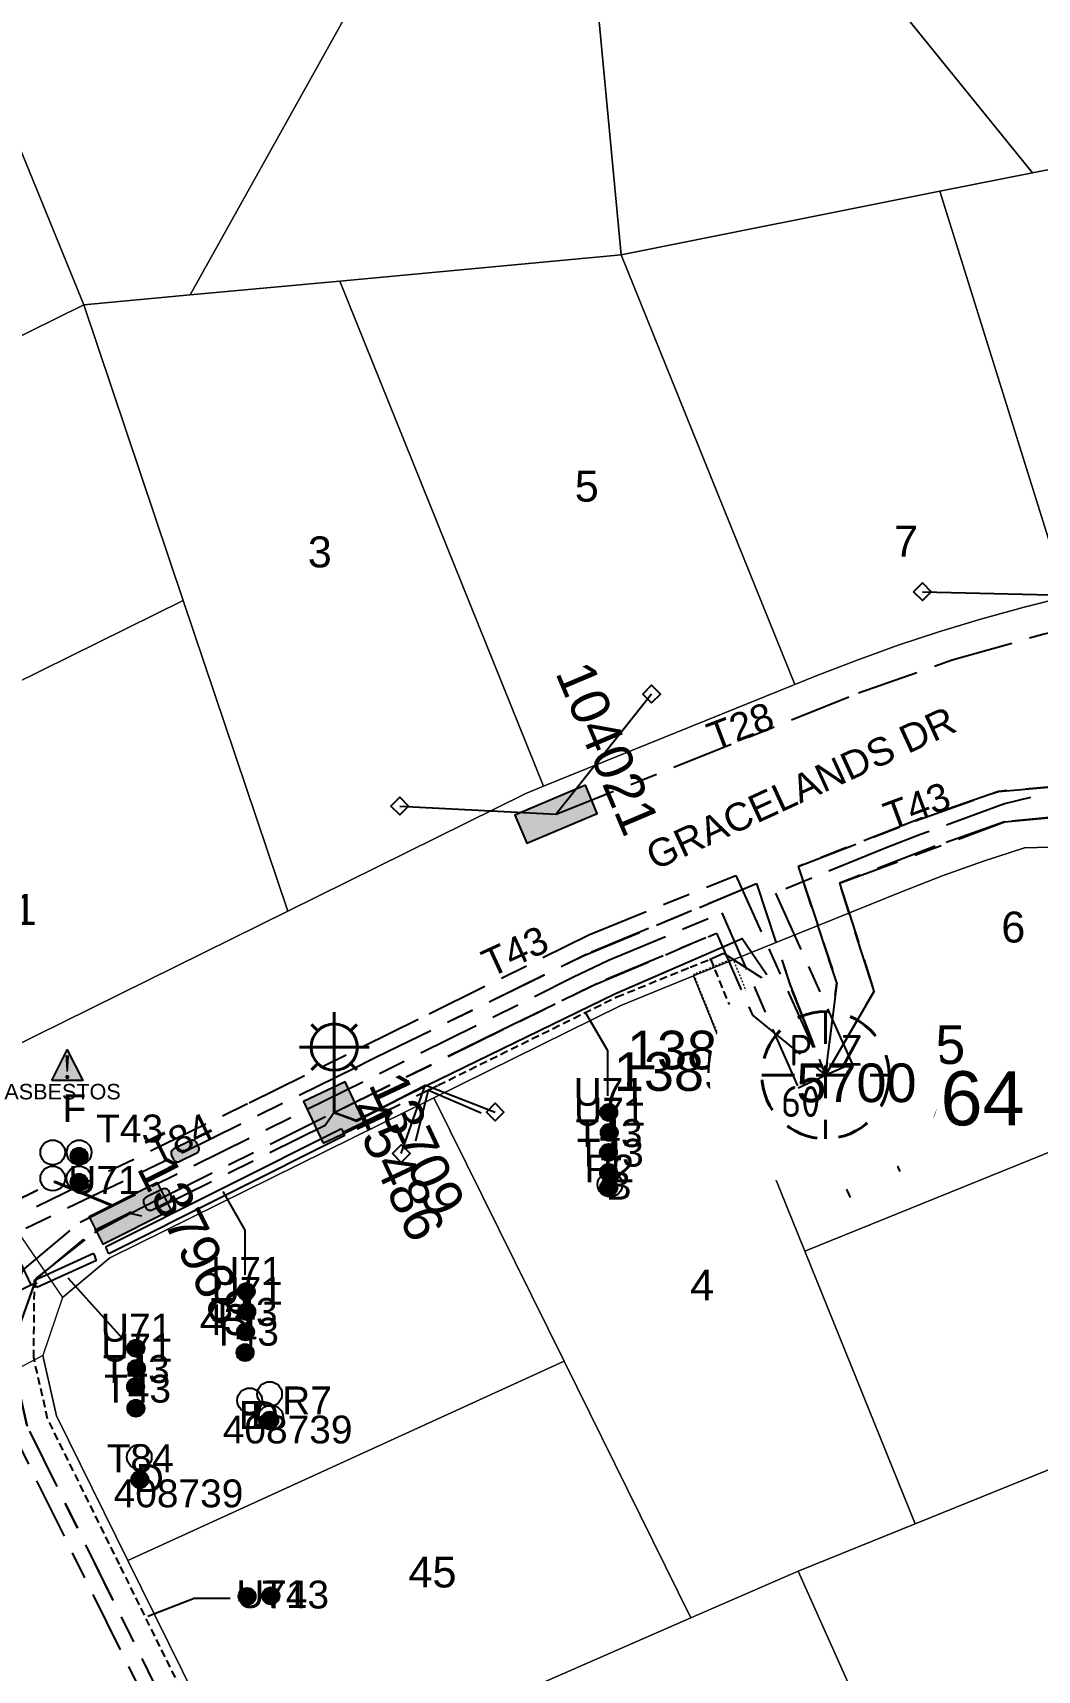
# Model space of a CAD drawing. Header units: metres. Extents: x 302094 to 304730, y 6265242 to 6268907.
# Drawn here: x 303740.2 to 303805.2, y 6267374.8 to 6267480.7 of the extents above; entities that cross this region are included whole.
import ezdxf
from ezdxf.enums import TextEntityAlignment as Align

# ---------------------------------------------------------------- set-up
doc = ezdxf.new("R2010")
doc.units = ezdxf.units.M
for name, pattern in [('Cable Exist UG', [8.2, 4, -1.2, 1.8, -1.2]), ('Dash', [5, 3, -2]), ('DASHED', [0.75, 0.5, -0.25]), ('HIDDEN', [0.375, 0.25, -0.125]), ('HIDDEN2', [0.1875, 0.125, -0.0625])]:
    doc.linetypes.add(name, pattern=pattern)
doc.layers.get('0').update_dxf_attribs({"color": 6})
for name, color, linetype in [('_User Miscellaneous12', 7, 'Continuous'), ('Duct_SP_EXT', 7, 'Continuous'), ('Equip_HV_EXT', 7, 'Continuous'), ('Equip_LV_EXT', 7, 'Continuous'), ('Equip_SL_EXT', 7, 'Continuous'), ('Equip_SP_SL_EXT', 7, 'Continuous'), ('Mains_HV_EXT', 1, 'Continuous'), ('Mains_LV_EXT', 5, 'Continuous'), ('Mains_SL_EXT', 3, 'Continuous'), ('Services_SP_EXT', 7, 'Continuous'), ('Sub_SP_EXT', 7, 'Continuous'), ('SupportsUG_SP_LV_EXT', 7, 'Continuous'), ('SupportsUG_SP_LV_SL_EXT', 7, 'Continuous'), ('Trench_SP_EXT', 7, 'Continuous')]:
    doc.layers.add(name, color=color, linetype=linetype)
for name, color, linetype, lineweight in [('Cadastre Land Parcels_SP_EXT', 7, 'Continuous', 5), ('Cadastre Other Property_SP_EXT', 9, 'HIDDEN', 5), ('Cadastre Roads_SP_EXT', 9, 'Continuous', 5)]:
    doc.layers.add(name, color=color, linetype=linetype, lineweight=lineweight)
doc.layers.add('UNKNOWN_FEATURES', color=1, linetype='DASHED', plot=False)
doc.styles.add('COLUMN_LABEL', font='arial.ttf')
doc.styles.add('iecARIAL', font='arial.ttf', dxfattribs={"height": 2})
doc.styles.add('iecNAME', font='times.ttf')
doc.styles.add('IESYMBOL1', font='isocp.shx')
doc.styles.add('POLE_LABEL', font='arial.ttf')
doc.styles.add('SLCP_LABEL', font='arial.ttf', dxfattribs={"height": 3.5})
doc.styles.get("Standard").update_dxf_attribs({"font": 'arial.ttf'})
doc.styles.add('SWITCH_LABEL', font='arial.ttf', dxfattribs={"height": 2.5})

# ---------------------------------------------------------------- blocks, each defined once
blk = doc.blocks.new('SUB_PADMOUNT_EXT')
for points in [[(0, 0), (-3.84, 1.92), (-3.84, -1.92)], [(0, 0), (3.84, 1.92), (3.84, -1.92)]]:
    blk.add_hatch(color=256).paths.add_polyline_path(points)
for p, q in [((3.84, 1.92), (-3.84, -1.92)), ((-3.84, 1.92), (3.84, -1.92))]:
    blk.add_line(p, q)
blk.add_lwpolyline([(-3.84, -1.92), (3.84, -1.92), (3.84, 1.92), (-3.84, 1.92)], close=True)
for tag, height, flags, p in [('ASSET_NUM', 3.5, 8, (2, 2)), ('STREET_CODE', 0.2, 9, (1.5, 0)), ('CONSTRUCTED_VOLTAGE', 0.2, 9, (1.5, -0.2)), ('OPERATING_VOLTAGE', 0.2, 9, (1.5, -0.6)), ('ORIENTATION', 0.2, 9, (1.5, -0.8)), ('OWNED_BY', 0.2, 9, (1.5, -1)), ('NO_PHASES', 0.2, 9, (1.5, -0.4)), ('OPERATED_BY', 0.2, 9, (1.5, -1.2)), ('SECONDARY_VOLTAGE', 0.2, 9, (1.5, -1.6)), ('STATE', 0.2, 9, (1.5, -1.8)), ('SUBSTATION_TYPE', 0.2, 9, (1.5, -2.2)), ('MAINTAINED_BY', 0.2, 9, (1.5, -1.4)), ('PARENT', 0.2, 9, (1.5, -2)), ('STREETNAME', 0.2, 9, (1.5, -3)), ('SUBURB', 0.2, 9, (1.5, -3.2)), ('USAGE', 0.2, 9, (1.5, -2.4)), ('LEGEND', 0.2, 9, (1.5, -2.6)), ('LOCATION', 0.2, 9, (1.5, -2.8)), ('Z', 0.2, 1, (1.5, -3.6)), ('NOTES', 0.2, 9, (1.5, -3.4))]:
    blk.add_attdef(tag, text='', height=height, dxfattribs=dict(flags=flags)).set_placement(p, align=Align.MIDDLE_LEFT)
blk = doc.blocks.new('COLUMN_EXT')
blk.add_hatch(color=256).paths.add_polyline_path([(-1.49, 1.48), (-1.49, -1.49), (1.48, -1.49), (1.48, 1.48)])
blk.add_lwpolyline([(-1.49, -1.49), (1.48, -1.49), (1.48, 1.48), (-1.49, 1.48)], close=True)
for tag, height, style, flags, p in [('ASSET_NUM', 2.5, 'COLUMN_LABEL', 8, (2, 2)), ('STRUCTURE_PLANT_NUMBER', 0.2, 'POLE_LABEL', 9, (1.81, 0.03)), ('STREET_CODE', 0.2, 'COLUMN_LABEL', 9, (1.81, -0.2))]:
    blk.add_attdef(tag, text='', height=height, dxfattribs=dict(style=style, flags=flags)).set_placement(p, align=Align.MIDDLE_LEFT)
at = {"flags": 9}
for tag, p in [('COLUMN_TYPE', (1.81, -0.4)), ('OWNED_BY', (1.81, -0.6)), ('STATE', (1.81, -0.8)), ('USAGE', (1.81, -1)), ('STREETNAME', (1.81, -1.6)), ('SUBURB', (1.81, -1.8)), ('LEGEND', (1.81, -1.2)), ('LOCATION', (1.81, -1.4)), ('NOTES', (1.81, -2))]:
    blk.add_attdef(tag, text='', height=0.2, dxfattribs=at).set_placement(p, align=Align.MIDDLE_LEFT)
at = {"flags": 1}
blk.add_attdef('Z', (1.81, -2.35), '', height=0.2, dxfattribs=at)
blk = doc.blocks.new('PILLAR_EXT')
blk.add_hatch(color=256).paths.add_polyline_path([(-2.475, 0.99), (-2.475, -0.99), (2.475, -0.99), (2.475, 0.99)])
blk.add_lwpolyline([(-2.475, -0.99), (2.475, -0.99), (2.475, 0.99), (-2.475, 0.99)], close=True)
at = {"style": 'iecARIAL', "flags": 8}
blk.add_attdef('ASSET_NUM', (1.5, 3.5), '', height=2.5, dxfattribs=at)
for tag, p, flags in [('OWNED_BY', (0, -0.2), 9), ('STATE', (0, -0.4), 9), ('SUPPORT_TYPE', (0, -0.6), 9), ('USAGE', (0, -0.8), 9), ('LEGEND', (0, -1), 9), ('LOCATION', (0, -1.2), 9), ('STREETNAME', (0, -1.8), 9), ('SUBURB', (0, -2), 1), ('NOTES', (0, -1.4), 9), ('PARENT', (0, -1.6), 9)]:
    blk.add_attdef(tag, p, '', height=0.2, dxfattribs=dict(flags=flags))
blk = doc.blocks.new('DUCT_EXT')
blk.add_circle((0, 0.8), 0.8)
at = {"flags": 1}
blk.add_attdef('Z', (0, 0), '', height=0.2, dxfattribs=at)
at = {"flags": 9}
for tag, p in [('DUCT_CODE', (0, 0)), ('XSECT_TYPE', (0, -0.2)), ('STATE', (0, -0.6)), ('FB_REFERENCE', (0, -0.4)), ('NOTES', (0, -0.8))]:
    blk.add_attdef(tag, text='', height=0.2, dxfattribs=at).set_placement(p, align=Align.MIDDLE_LEFT)
blk = doc.blocks.new('SL_LANTERN_EXT')
at = {"lineweight": 40}
for p, q in [((0, 1.97), (0, 6.47)), ((-1.46, 5.68), (-1.06, 5.28)), ((1.46, 5.68), (1.06, 5.28)), ((-2.25, 4.22), (2.25, 4.22)), ((-1.46, 2.76), (-1.06, 3.16)), ((0, 0), (0, 2.72)), ((1.46, 2.76), (1.06, 3.16))]:
    blk.add_line(p, q, dxfattribs=at)
blk.add_circle((0, 4.22), 1.5, dxfattribs=at)
at = {"style": 'iecARIAL', "flags": 8}
blk.add_attdef('ASSET_NUM', (1.5, 1.5), '', height=2.5, dxfattribs=at)
for tag, p, height, flags in [('CONSTRUCTED_VOLTAGE', (0.98, -0.65), 0.2, 9), ('CONTROL_TYPE', (0.98, -0.85), 0.2, 9), ('LANTERN_PURPOSE', (0.98, -1.05), 0.2, 9), ('LANTERN_TYPE', (0.98, -1.25), 0.2, 9), ('LNUMBER', (2.18, -3.25), 2.5, 8), ('OPERATING_VOLTAGE', (0.98, -1.65), 0.2, 9), ('ORIENTATION', (0.98, -1.85), 0.2, 9), ('OWNED_BY', (0.98, -2.05), 0.2, 9), ('STATE', (0.98, -2.25), 0.2, 9), ('NO_PHASES', (0.98, -1.45), 0.2, 9), ('USAGE', (0.98, -2.45), 0.2, 9), ('CEXIST', (0.98, -2.65), 0.2, 9), ('CNEW', (0.98, -2.85), 0.2, 9), ('CNUMBER', (0.98, -3.05), 0.2, 9), ('CREMOVE', (0.98, -3.25), 0.2, 9), ('CREPLACE', (0.98, -3.45), 0.2, 9), ('LKINGHEIGHT', (0.98, -3.65), 0.2, 9), ('LBRACKET', (0.98, -3.85), 0.2, 9), ('LBRACKETVOCAB', (0.98, -4.05), 0.2, 9), ('LCATEGORY', (0.98, -4.25), 0.2, 9), ('LCHARGE1', (0.98, -4.45), 0.2, 9), ('LCHARGE1PERCENT', (0.98, -4.65), 0.2, 9), ('LCHARGE2', (0.98, -4.85), 0.2, 9), ('LCHARGE2PERCENT', (0.98, -5.05), 0.2, 9), ('LCHARGE3', (0.98, -5.25), 0.2, 9), ('LCHARGE3PERCENT', (0.98, -5.45), 0.2, 9), ('LEXIST', (0.98, -5.65), 0.2, 9), ('LLAMP', (0.98, -5.85), 0.2, 9), ('LLAMPVOCAB', (0.98, -6.05), 0.2, 9), ('LMAST', (0.98, -6.25), 0.2, 9), ('LMASTVOCAB', (0.98, -6.45), 0.2, 9), ('LNEW', (0.98, -6.65), 0.2, 9), ('LANTNUMBER', (0.98, -6.85), 0.2, 9), ('LOUTREACH', (0.98, -7.25), 0.2, 9), ('LOUTREACHVOCAB', (0.98, -7.45), 0.2, 9), ('LRATECODE', (0.98, -7.65), 0.2, 9), ('LREMOVE', (0.98, -7.85), 0.2, 9), ('LREPLACE', (0.98, -8.05), 0.2, 9), ('LTYPE', (0.98, -8.25), 0.2, 9), ('LTYPEVOCAB', (0.98, -8.45), 0.2, 9), ('LEGEND', (0.98, -8.65), 0.2, 9), ('STREETNAME', (0.98, -9.25), 0.2, 9), ('SUBURB', (0.98, -9.45), 0.2, 1), ('LOCATION', (0.98, -8.85), 0.2, 9), ('NOTES', (0.98, -9.05), 0.2, 9)]:
    blk.add_attdef(tag, p, '', height=height, dxfattribs=dict(flags=flags))
blk = doc.blocks.new('CCP_EXT')
at = {"flags": 9}
for tag, p in [('STATE', (0, -1.8)), ('USAGE', (0, -1.2)), ('LEGEND', (0, -1.4)), ('LIFE_SUPPORT', (0, -1.6)), ('NOTES', (0, -2))]:
    blk.add_attdef(tag, text='', height=0.2, dxfattribs=at).set_placement(p, align=Align.MIDDLE_LEFT)
blk.add_wipeout([(0, 0.57), (0.57, 0), (0, -0.57), (-0.57, 0)])
blk.add_lwpolyline([(-0.57, 0), (0, 0.57), (0.57, 0), (0, -0.57), (-0.57, 0)])
at = {"flags": 1}
blk.add_attdef('Z', (0, 0), '', height=0.2, dxfattribs=at)
at = {"flags": 9}
for tag, p in [('CCP_TYPE', (0, 0)), ('CONSTRUCTED_VOLTAGE', (0, -0.2)), ('OPERATING_VOLTAGE', (0, -0.6)), ('ORIENTATION', (0, -0.8)), ('OWNED_BY', (0, -1)), ('NO_PHASES', (0, -0.4))]:
    blk.add_attdef(tag, text='', height=0.2, dxfattribs=at).set_placement(p, align=Align.MIDDLE_LEFT)
blk = doc.blocks.new('LV_STJ_EXT')
h = blk.add_hatch(color=256)
edge = h.paths.add_edge_path()
edge.add_ellipse((-0.59, 0.13), major_axis=(0.226, 0.226), ratio=1, start_angle=45, end_angle=135)
edge.add_line((-0.91, 0.13), (-0.91, -0.13))
edge.add_ellipse((-0.59, -0.13), major_axis=(0.226, 0.226), ratio=1, start_angle=135, end_angle=225)
edge.add_line((-0.59, -0.45), (0.59, -0.45))
edge.add_ellipse((0.59, -0.13), major_axis=(-0.226, 0.226), ratio=1, start_angle=135, end_angle=225)
edge.add_line((0.91, -0.13), (0.91, 0.13))
edge.add_ellipse((0.59, 0.13), major_axis=(-0.226, 0.226), ratio=1, start_angle=225, end_angle=315)
edge.add_line((0.59, 0.45), (-0.59, 0.45))
blk.add_lwpolyline([(-0.91, 0.13), (-0.91, -0.13, 0.414214), (-0.59, -0.45), (0.59, -0.45, 0.414214), (0.91, -0.13), (0.91, 0.13, 0.414214), (0.59, 0.45), (-0.59, 0.45, 0.414214)], format="xyb", close=True)
at = {"flags": 1}
blk.add_attdef('Z', (0, 0), '', height=0.2, dxfattribs=at)
at = {"flags": 9}
for tag, p in [('ORIENTATION', (0, 0)), ('USAGE', (0, -0.2)), ('LEGEND', (0, -0.4)), ('NOTES', (0, -0.6))]:
    blk.add_attdef(tag, text='', height=0.2, dxfattribs=at).set_placement(p, align=Align.MIDDLE_LEFT)
blk = doc.blocks.new('WARNING_FEATURE_EXT')
h = blk.add_hatch(color=2)
h.dxf.hatch_style = 1
h.paths.add_polyline_path([(0, 1.99), (-0.99, 0), (1, 0)])
at = {"color": 18, "true_color": 0x000000}
blk.add_lwpolyline([(-0.99, 0), (0, 1.99), (1, 0)], close=True, dxfattribs=at)
at = {"color": 18, "true_color": 0x000000, "insert": (0, 0.87), "char_height": 1.5, "attachment_point": 5, "line_spacing_factor": 1.5, "style": 'iecNAME'}
blk.add_mtext_dynamic_manual_height_columns('!', width=1.5, gutter_width=4, heights=[0], dxfattribs=at)
at = {"color": 2, "flags": 1}
for tag, p in [('STATE', (1.19, 2.01)), ('HAZMAT_ID', (1.19, 0.72))]:
    blk.add_attdef(tag, p, '', height=0.8, dxfattribs=at)
at = {"color": 2}
blk.add_attdef('WARNING_TYPE', text='', height=1, dxfattribs=at).set_placement((-4.07, -1.22), (4.88, -1.22), align=Align.ALIGNED)
at = {"color": 2, "flags": 1}
blk.add_attdef('WARNING_DESC', text='', height=0.8, dxfattribs=at).set_placement((1.19, -0.56), align=Align.MIDDLE_CENTER)
blk = doc.blocks.new('LV_UG_DFUSE_CLOSED_EXT')
for points in [[(1, 0), (0, 0)], [(5.04, 0.73), (2.16, -0.72)], [(5.05, -0.71), (2.16, 0.72)], [(6.2, 0.01), (7.2, 0.01)]]:
    blk.add_lwpolyline(points)
for centre in [(1.8, 0), (5.4, 0.01)]:
    blk.add_circle(centre, 0.8)
at = {"flags": 9}
for tag, p in [('ACTUAL_STATUS', (0, 0)), ('CONSTRUCTED_VOLTAGE', (0, -0.2)), ('OPERATING_VOLTAGE', (0, -0.6)), ('ORIENTATION', (0, -0.8)), ('STATE', (0, -1)), ('NO_PHASES', (0, -0.4)), ('SWITCH_TYPE', (0, -1.2)), ('USAGE', (0, -1.4)), ('NOTES', (0, -1.6))]:
    blk.add_attdef(tag, text='', height=0.2, dxfattribs=at).set_placement(p, align=Align.MIDDLE_LEFT)
at = {"flags": 1}
blk.add_attdef('Z', (0, 0), '', height=0.2, dxfattribs=at)
blk = doc.blocks.new('SWG_HOLEC_SU_EXT')
blk.add_line((1.8, -2), (5.8, -2))
for points in [[(1, 0), (0, 0)], [(6.6, 0), (7.6, 0)]]:
    blk.add_lwpolyline(points)
for points in [[(1.8, -0.8, 1), (1.8, 0.8, 1)], [(5.8, -0.8, 1), (5.8, 0.8, 1)]]:
    blk.add_lwpolyline(points, format="xyb", close=True)
at = {"style": 'SWITCH_LABEL', "flags": 8}
blk.add_attdef('ASSET_NUM', text='', height=2.5, rotation=179.9544, dxfattribs=at).set_placement((-2.4, 0), align=Align.MIDDLE_LEFT)
at = {"flags": 1}
blk.add_attdef('Z', (0, 0), '', height=0.2, dxfattribs=at)
at = {"flags": 9}
for tag, p in [('ACTUAL_STATUS', (0, -0.4)), ('CONSTRUCTED_VOLTAGE', (0, -0.6)), ('OPERATING_VOLTAGE', (0, -1)), ('NO_PHASES', (0, -0.8)), ('ORIENTATION', (0, -1.2)), ('OWNED_BY', (0, -1.4)), ('STATE', (0, -1.8)), ('SWITCH_TYPE', (0, -2)), ('PARENT', (0, -1.6)), ('USAGE', (0, -2.2)), ('STREETNAME', (0, -2.6)), ('SUBURB', (0, -2.8)), ('LOCATION', (0, -2.4)), ('NOTES', (0, -3))]:
    blk.add_attdef(tag, text='', height=0.2, dxfattribs=at).set_placement(p, align=Align.MIDDLE_LEFT)
at = {"style": 'SWITCH_LABEL', "flags": 9}
blk.add_attdef('STREET_CODE', text='', height=0.2, dxfattribs=at).set_placement((0, -0.2), align=Align.MIDDLE_LEFT)
blk = doc.blocks.new('CABLE_LARGE_EXT')
h = blk.add_hatch(color=256)
edge = h.paths.add_edge_path()
edge.add_arc((0, 0.55), 0.55, 0, 360)
blk.add_circle((0, 0.55), 0.55)
at = {"flags": 1}
blk.add_attdef('Z', (0, 0), '', height=0.2, dxfattribs=at)
at = {"flags": 9}
for tag, p in [('COND_CODE', (0, 0)), ('STATE', (0, -0.4)), ('XSECT_SIZE', (0, -0.6)), ('FB_REFERENCE', (0, -0.2)), ('NOTES', (0, -0.8))]:
    blk.add_attdef(tag, text='', height=0.2, dxfattribs=at).set_placement(p, align=Align.MIDDLE_LEFT)
blk = doc.blocks.new('SLCP_ZELL_EXT')
blk.add_wipeout([(-0.24, 7.5), (-0.71, 7.47), (-1.17, 7.41), (-1.64, 7.32), (-2.09, 7.21), (-2.54, 7.06), (-2.98, 6.89), (-3.41, 6.69), (-3.82, 6.46), (-4.22, 6.21), (-4.6, 5.93), (-4.96, 5.63), (-5.31, 5.31), (-5.63, 4.96), (-5.93, 4.6), (-6.21, 4.22), (-6.46, 3.82), (-6.69, 3.41), (-6.89, 2.98), (-7.06, 2.54), (-7.21, 2.09), (-7.32, 1.64), (-7.41, 1.17), (-7.47, 0.71), (-7.5, 0.24), (-7.5, -0.24), (-7.47, -0.71), (-7.41, -1.17), (-7.32, -1.64), (-7.21, -2.09), (-7.06, -2.54), (-6.89, -2.98), (-6.69, -3.41), (-6.46, -3.82), (-6.21, -4.22), (-5.93, -4.6), (-5.63, -4.96), (-5.31, -5.31), (-4.96, -5.63), (-4.6, -5.93), (-4.22, -6.21), (-3.82, -6.46), (-3.41, -6.69), (-2.98, -6.89), (-2.54, -7.06), (-2.09, -7.21), (-1.64, -7.32), (-1.17, -7.41), (-0.71, -7.47), (-0.24, -7.5), (0.24, -7.5), (0.71, -7.47), (1.17, -7.41), (1.64, -7.32), (2.09, -7.21), (2.54, -7.06), (2.98, -6.89), (3.41, -6.69), (3.82, -6.46), (4.22, -6.21), (4.6, -5.93), (4.96, -5.63), (5.31, -5.31), (5.63, -4.96), (5.93, -4.6), (6.21, -4.22), (6.46, -3.82), (6.69, -3.41), (6.89, -2.98), (7.06, -2.54), (7.21, -2.09), (7.32, -1.64), (7.41, -1.17), (7.47, -0.71), (7.5, -0.24), (7.5, 0.24), (7.47, 0.71), (7.41, 1.17), (7.32, 1.64), (7.21, 2.09), (7.06, 2.54), (6.89, 2.98), (6.69, 3.41), (6.46, 3.82), (6.21, 4.22), (5.93, 4.6), (5.63, 4.96), (5.31, 5.31), (4.96, 5.63), (4.6, 5.93), (4.22, 6.21), (3.82, 6.46), (3.41, 6.69), (2.98, 6.89), (2.54, 7.06), (2.09, 7.21), (1.64, 7.32), (1.17, 7.41), (0.71, 7.47), (0.24, 7.5)])
at = {"linetype": 'Dash', "lineweight": 40, "ltscale": 0.7}
for p, q in [((0, 4.11), (0, -4.11)), ((-4.11, 0), (4.11, 0))]:
    blk.add_line(p, q, dxfattribs=at)
blk.add_circle((0, 0), 4.11, dxfattribs=at)
at = {"lineweight": 40, "style": 'IESYMBOL1'}
for s, p in [('P', (-1.6, 0)), ('Z', (1.7, 0)), ('60', (-1.61, -3.31))]:
    blk.add_text(s, height=2, dxfattribs=at).set_placement(p, align=Align.BOTTOM_CENTER)
at = {"style": 'SLCP_LABEL'}
for tag, height, flags, p in [('ASSET_NUM', 2.5, 8, (2, 2)), ('STREET_CODE', 0.2, 9, (0, -0.2))]:
    blk.add_attdef(tag, text='', height=height, dxfattribs=dict(at, flags=flags)).set_placement(p, align=Align.MIDDLE_LEFT)
at = {"flags": 1}
blk.add_attdef('Z', (0, 0), '', height=0.2, dxfattribs=at)
at = {"flags": 9}
for tag, p in [('CONSTRUCTED_VOLTAGE', (0, -0.4)), ('CONTROL_TYPE', (0, -0.6)), ('OPERATING_VOLTAGE', (0, -1)), ('NO_PHASES', (0, -0.8)), ('ORIENTATION', (0, -1.2)), ('OWNED_BY', (0, -1.4)), ('STATE', (0, -2)), ('USAGE', (0, -1.6)), ('LOCATION', (0, -1.8)), ('NOTES', (0, -2.2))]:
    blk.add_attdef(tag, text='', height=0.2, dxfattribs=at).set_placement(p, align=Align.MIDDLE_LEFT)

msp = doc.modelspace()

# ---------------------------------------------------------------- linework, layer by layer
at = {"layer": '_User Miscellaneous12'}
for p, q in [((303760.18, 6267409.82), (303744.93, 6267402.17)), ((303760.4, 6267409.39), (303745.15, 6267401.74)), ((303760.18, 6267409.82), (303760.29, 6267409.6)), ((303760.4, 6267409.39), (303760.29, 6267409.6)), ((303744.93, 6267402.17), (303745.04, 6267401.96)), ((303745.15, 6267401.74), (303745.04, 6267401.96)), ((303744.15, 6267401.76), (303740.28, 6267400.01)), ((303744.35, 6267401.32), (303740.48, 6267399.57)), ((303744.15, 6267401.76), (303744.25, 6267401.54)), ((303744.35, 6267401.32), (303744.25, 6267401.54)), ((303740.28, 6267400.01), (303740.38, 6267399.79)), ((303740.48, 6267399.57), (303740.38, 6267399.79))]:
    msp.add_line(p, q, dxfattribs=at)
at = {"layer": 'Cadastre Land Parcels_SP_EXT', "linetype": 'Continuous'}
for points in [[(303818.79, 6267488.99), (303806.46, 6267497.83), (303791.97, 6267508.12), (303784.35, 6267496.98), (303804.89, 6267471.63), (303816.57, 6267473.93), (303818.79, 6267488.99)], [(303767.08, 6267493.66), (303766.65, 6267493.95), (303765.86, 6267494.58), (303765.13, 6267495.26), (303764.46, 6267496), (303763.85, 6267496.79), (303763.3, 6267497.63), (303762.82, 6267498.51), (303762.41, 6267499.42), (303762.08, 6267500.37), (303761.83, 6267501.33), (303761.81, 6267501.42), (303734.12, 6267486.03), (303738.88, 6267474.44), (303743.52, 6267463.1), (303750.41, 6267463.73), (303767.08, 6267493.66)], [(303778.28, 6267466.33), (303798.9, 6267470.44), (303804.89, 6267471.63), (303784.35, 6267496.98), (303783.75, 6267496.18), (303783.09, 6267495.42), (303782.37, 6267494.72), (303781.59, 6267494.09), (303780.77, 6267493.51), (303779.91, 6267493.01), (303779.01, 6267492.57), (303778.08, 6267492.21), (303777.12, 6267491.93), (303776.14, 6267491.72), (303775.88, 6267491.68), (303778.28, 6267466.33)], [(303775.88, 6267491.68), (303775.14, 6267491.59), (303774.14, 6267491.54), (303773.14, 6267491.57), (303772.15, 6267491.68), (303771.17, 6267491.87), (303770.2, 6267492.14), (303769.26, 6267492.49), (303768.35, 6267492.9), (303767.48, 6267493.4), (303767.08, 6267493.66), (303750.41, 6267463.73), (303760.09, 6267464.63), (303778.28, 6267466.33), (303775.88, 6267491.68)], [(303713.59, 6267448.33), (303743.52, 6267463.1), (303738.88, 6267474.44), (303704.77, 6267468.76), (303705.9, 6267465.55), (303707.12, 6267462.36), (303708.42, 6267459.21), (303709.81, 6267456.09), (303711.27, 6267453.01), (303713.59, 6267448.33)], [(303820.43, 6267473.36), (303816.57, 6267473.93), (303804.89, 6267471.63), (303798.9, 6267470.44), (303807.09, 6267444.23), (303809.8, 6267444.83), (303812.53, 6267445.36), (303815.27, 6267445.82), (303818.02, 6267446.2), (303820.78, 6267446.52), (303823.55, 6267446.77), (303826.33, 6267446.95), (303820.43, 6267473.36)], [(303807.09, 6267444.23), (303798.9, 6267470.44), (303778.28, 6267466.33), (303789.51, 6267438.54), (303790.9, 6267439.1), (303793.54, 6267440.13), (303796.2, 6267441.09), (303798.89, 6267441.98), (303801.61, 6267442.8), (303804.34, 6267443.55), (303807.09, 6267444.23)], [(303773.26, 6267431.98), (303789.51, 6267438.54), (303778.28, 6267466.33), (303760.09, 6267464.63), (303773.26, 6267431.98)], [(303773.26, 6267431.98), (303760.09, 6267464.63), (303750.41, 6267463.73), (303743.52, 6267463.1), (303749.94, 6267443.98), (303756.72, 6267423.9), (303772.11, 6267431.5), (303773.26, 6267431.98)], [(303749.94, 6267443.98), (303743.52, 6267463.1), (303713.59, 6267448.33), (303722.44, 6267430.4), (303749.94, 6267443.98)], [(303756.72, 6267423.9), (303749.94, 6267443.98), (303722.44, 6267430.4), (303728.36, 6267418.4), (303730.92, 6267415.32), (303734.67, 6267414.06), (303738.57, 6267414.94), (303756.72, 6267423.9)], [(303812.22, 6267426.24), (303808.52, 6267428.09), (303804.37, 6267427.98), (303801.73, 6267427.13), (303799.11, 6267426.2), (303796.53, 6267425.2), (303782.97, 6267419.71), (303790.16, 6267401.91), (303818.44, 6267413.35), (303814.6, 6267422.84), (303812.22, 6267426.24)], [(303790.16, 6267401.91), (303782.97, 6267419.71), (303778.25, 6267417.8), (303766.17, 6267411.84), (303774.59, 6267394.8), (303782.78, 6267378.21), (303789.72, 6267381.24), (303797.29, 6267384.3), (303790.16, 6267401.91)], [(303825.57, 6267395.74), (303818.44, 6267413.35), (303790.16, 6267401.91), (303797.29, 6267384.3), (303825.57, 6267395.74)], [(303774.59, 6267394.8), (303766.17, 6267411.84), (303745.21, 6267401.49), (303742.14, 6267398.93), (303740.87, 6267395.18), (303741.75, 6267391.28), (303746.37, 6267381.93), (303774.59, 6267394.8)], [(303832.32, 6267379.05), (303825.57, 6267395.74), (303797.29, 6267384.3), (303789.72, 6267381.24), (303797.2, 6267364.58), (303805.5, 6267367.94), (303829.38, 6267377.62), (303832.32, 6267379.05)], [(303782.78, 6267378.21), (303774.59, 6267394.8), (303746.37, 6267381.93), (303754.34, 6267365.79), (303782.78, 6267378.21)], [(303797.2, 6267364.58), (303789.72, 6267381.24), (303782.78, 6267378.21), (303754.34, 6267365.79), (303761.97, 6267350.38), (303797.2, 6267364.58)]]:
    msp.add_lwpolyline(points, close=True, dxfattribs=at)
at = {"layer": 'Cadastre Roads_SP_EXT', "linetype": 'Continuous'}
msp.add_lwpolyline([(303754.34, 6267365.79), (303746.37, 6267381.93), (303746.37, 6267381.93), (303741.75, 6267391.28), (303740.87, 6267395.18), (303732.87, 6267390.98), (303722.24, 6267385.4), (303733.75, 6267362.05)], dxfattribs=at)
at = {"layer": 'Duct_SP_EXT'}
for p, q in [((303760.18, 6267409.82), (303744.93, 6267402.17)), ((303760.4, 6267409.39), (303745.15, 6267401.74)), ((303760.18, 6267409.82), (303760.29, 6267409.6)), ((303760.4, 6267409.39), (303760.29, 6267409.6)), ((303744.93, 6267402.17), (303745.04, 6267401.96)), ((303745.15, 6267401.74), (303745.04, 6267401.96)), ((303744.15, 6267401.76), (303740.28, 6267400.01)), ((303744.35, 6267401.32), (303740.48, 6267399.57)), ((303744.15, 6267401.76), (303744.25, 6267401.54)), ((303744.35, 6267401.32), (303744.25, 6267401.54)), ((303740.28, 6267400.01), (303740.38, 6267399.79)), ((303740.48, 6267399.57), (303740.38, 6267399.79))]:
    msp.add_line(p, q, dxfattribs=at)
for points in [[(303777.41, 6267411.96), (303777.41, 6267414.86), (303775.98, 6267417.35)], [(303753.96, 6267400.38), (303753.96, 6267403.28), (303752.53, 6267405.77)], [(303746.04, 6267396.25), (303742.5, 6267400.17)], [(303752.98, 6267379.47), (303750.66, 6267379.47), (303747.66, 6267378.3)]]:
    msp.add_lwpolyline(points, dxfattribs=at)
at = {"layer": 'Mains_LV_EXT', "linetype": 'Cable Exist UG'}
for points in [[(303711.79, 6267447.45), (303727.39, 6267415.96), (303734.27, 6267402.77), (303741.59, 6267406.4), (303746.52, 6267404.36)], [(303748.23, 6267405.2), (303759.72, 6267410.89)], [(303712.55, 6267409.5), (303713.91, 6267406.81), (303713.91, 6267406.81), (303720.08, 6267394.23), (303735.08, 6267401.15), (303750.09, 6267408.39)], [(303746.52, 6267404.36), (303748.28, 6267405.26)], [(303756.32, 6267357.29), (303739.84, 6267390.66), (303738.8, 6267395.29), (303739.39, 6267397.12), (303740.45, 6267400.13), (303744.22, 6267403.27), (303746.54, 6267404.44)]]:
    msp.add_lwpolyline(points, dxfattribs=at)
at = {"layer": 'Mains_SL_EXT', "linetype": 'Cable Exist UG'}
for points in [[(303711.79, 6267447.45), (303713.08, 6267444.85), (303726.64, 6267417.06), (303734.25, 6267402.79), (303741.67, 6267406.45), (303746.59, 6267404.4)], [(303759.72, 6267410.89), (303759.13, 6267410.04), (303759.13, 6267410.04), (303747.27, 6267404.18), (303746.52, 6267404.36)], [(303756.32, 6267357.29), (303739.87, 6267390.59), (303738.79, 6267395.34), (303739.39, 6267397.12), (303740.46, 6267400.18), (303744.22, 6267403.12), (303746.52, 6267404.36)]]:
    msp.add_lwpolyline(points, dxfattribs=at)
at = {"layer": 'Trench_SP_EXT', "linetype": 'Cable Exist UG'}
for points in [[(303760.39, 6267409.65), (303765.91, 6267412.38), (303765.95, 6267412.4)], [(303739.39, 6267401.25), (303740.09, 6267399.75), (303740.5, 6267399.88)], [(303739.09, 6267399.25), (303740.33, 6267399.86)]]:
    msp.add_lwpolyline(points, dxfattribs=at)
at = {"layer": 'UNKNOWN_FEATURES'}
for points in [[(303765.95, 6267412.4), (303766.45, 6267412.65), (303766.45, 6267412.65), (303778, 6267418.35), (303782.74, 6267420.27), (303784.06, 6267420.8), (303785.26, 6267417.86)], [(303753.76, 6267365.61), (303745.83, 6267381.66), (303741.18, 6267391.08), (303740.28, 6267395.05), (303740.28, 6267395.05), (303740.33, 6267399.86)]]:
    msp.add_lwpolyline(points, dxfattribs=at)

# ---------------------------------------------------------------- block references
at = {"layer": 'Duct_SP_EXT'}
ref = msp.add_blockref('WARNING_FEATURE_EXT', (303742.45, 6267412.94), dxfattribs=at)
ref.add_attrib('WARNING_TYPE', 'ASBESTOS', (303738.38, 6267411.73), dxfattribs={"layer": '0', "color": 2, "height": 1})
for name, p in [('CABLE_LARGE_EXT', (303777.48, 6267410.34)), ('CABLE_LARGE_EXT', (303777.51, 6267409.04)), ('DUCT_EXT', (303741.51, 6267407.5)), ('DUCT_EXT', (303743.22, 6267407.5)), ('CABLE_LARGE_EXT', (303743.21, 6267407.5)), ('CABLE_LARGE_EXT', (303777.46, 6267407.75)), ('DUCT_EXT', (303741.51, 6267405.82)), ('DUCT_EXT', (303743.21, 6267405.82)), ('CABLE_LARGE_EXT', (303777.47, 6267406.46)), ('CABLE_LARGE_EXT', (303743.21, 6267405.82)), ('DUCT_EXT', (303777.56, 6267405.43)), ('CABLE_LARGE_EXT', (303777.48, 6267405.5)), ('CABLE_LARGE_EXT', (303754.03, 6267398.76)), ('CABLE_LARGE_EXT', (303754.06, 6267397.46)), ('CABLE_LARGE_EXT', (303753.98, 6267396.15)), ('CABLE_LARGE_EXT', (303746.89, 6267395.09)), ('CABLE_LARGE_EXT', (303753.95, 6267394.81)), ('CABLE_LARGE_EXT', (303746.92, 6267393.79)), ('CABLE_LARGE_EXT', (303746.87, 6267392.61)), ('DUCT_EXT', (303755.54, 6267391.88)), ('CABLE_LARGE_EXT', (303746.89, 6267391.21)), ('DUCT_EXT', (303754.25, 6267391.47)), ('DUCT_EXT', (303755.62, 6267390.37)), ('CABLE_LARGE_EXT', (303755.55, 6267390.45)), ('DUCT_EXT', (303747.11, 6267387.81)), ('CABLE_LARGE_EXT', (303747.15, 6267386.6)), ('CABLE_LARGE_EXT', (303754.08, 6267379.05)), ('CABLE_LARGE_EXT', (303755.62, 6267379.08))]:
    msp.add_blockref(name, p, dxfattribs=at)
at = {"layer": 'Equip_HV_EXT'}
ref = msp.add_blockref('SWG_HOLEC_SU_EXT', (303790.77, 6267414.92), dxfattribs=dict(at, rotation=294.3669245485606))
ref.add_attrib('ASSET_NUM', '13856', dxfattribs={"layer": '0', "height": 2.5, "style": 'SWITCH_LABEL'}).set_placement((303788.37, 6267416.17), align=Align.TOP_RIGHT)
ref = msp.add_blockref('SWG_HOLEC_SU_EXT', (303793.23, 6267414.02), dxfattribs=dict(at, rotation=293.8504738811064))
ref.add_attrib('ASSET_NUM', '13855', dxfattribs={"layer": '0', "height": 2.5, "style": 'SWITCH_LABEL'}).set_placement((303790.83, 6267415.27), align=Align.MIDDLE_LEFT)
ref = msp.add_blockref('SWG_HOLEC_SU_EXT', (303789.92, 6267412.28), dxfattribs=dict(at, rotation=294.7751404430498))
ref.add_attrib('ASSET_NUM', '13857', dxfattribs={"layer": '0', "height": 2.5, "style": 'SWITCH_LABEL'}).set_placement((303787.52, 6267413.53), align=Align.MIDDLE_RIGHT)
at = {"layer": 'Equip_LV_EXT'}
for p in [(303790.76, 6267413.97), (303791.1, 6267414.21), (303791.5, 6267414.3), (303790.55, 6267413.61)]:
    msp.add_blockref('LV_UG_DFUSE_CLOSED_EXT', p, dxfattribs=at)
for p, rotation in [((303750.07, 6267408.39), 26.28014874457993), ((303748.28, 6267405.26), 206.5138587634201)]:
    msp.add_blockref('LV_STJ_EXT', p, dxfattribs=dict(at, rotation=rotation))
at = {"layer": 'Equip_SP_SL_EXT'}
ref = msp.add_blockref('SL_LANTERN_EXT', (303759.72, 6267410.89), dxfattribs=at)
ref.add_attrib('ASSET_NUM', '13709', dxfattribs={"layer": '0', "height": 2.5, "rotation": 295.1424, "style": 'iecARIAL'}).set_placement((303761.22, 6267412.39), align=Align.BOTTOM_LEFT)
at = {"layer": 'Sub_SP_EXT'}
ref = msp.add_blockref('SUB_PADMOUNT_EXT', (303791.5, 6267413.3), dxfattribs=at)
ref.add_attrib('ASSET_NUM', '7064', dxfattribs={"layer": '0', "height": 3.5}).set_placement((303793.5, 6267413.55), align=Align.TOP_LEFT)
at = {"layer": 'SupportsUG_SP_LV_EXT'}
ref = msp.add_blockref('PILLAR_EXT', (303774.07, 6267430.16), dxfattribs=dict(at, rotation=202.8787844140293))
ref.add_attrib('ASSET_NUM', '104021', dxfattribs={"layer": '0', "height": 2.5, "rotation": 292.915, "style": 'iecARIAL'}).set_placement((303775.57, 6267433.66), align=Align.BOTTOM_CENTER)
ref = msp.add_blockref('PILLAR_EXT', (303746.52, 6267404.36), dxfattribs=dict(at, rotation=206.5642796338647))
ref.add_attrib('ASSET_NUM', '137968', dxfattribs={"layer": '0', "height": 2.5, "rotation": 296.7127, "style": 'iecARIAL'}).set_placement((303748.02, 6267407.86), align=Align.MIDDLE_LEFT)
at = {"layer": 'SupportsUG_SP_LV_SL_EXT'}
ref = msp.add_blockref('COLUMN_EXT', (303759.72, 6267410.89), dxfattribs=dict(at, rotation=25.17813010577433))
ref.add_attrib('ASSET_NUM', '45486', dxfattribs={"layer": '0', "height": 2.5, "rotation": 295.1424, "style": 'COLUMN_LABEL'}).set_placement((303761.72, 6267411.64), align=Align.MIDDLE_LEFT)

# ---------------------------------------------------------------- texts
at = {"layer": 'Cadastre Land Parcels_SP_EXT'}
for s, p in [('5', (303775.28, 6267450.37)), ('7', (303795.93, 6267446.82)), ('3', (303758.01, 6267446.12)), ('41', (303737.38, 6267423)), ('6', (303802.87, 6267421.87)), ('4', (303782.74, 6267398.73)), ('43', (303751.01, 6267396.49)), ('45', (303764.52, 6267380.18))]:
    msp.add_text(s, height=2, dxfattribs=at).set_placement(p)
at = {"layer": 'Duct_SP_EXT'}
for s, p in [('U71', (303775.21, 6267411.32)), ('F', (303742.15, 6267410.26)), ('U71', (303775.24, 6267410.03)), ('T43', (303744.32, 6267408.95)), ('T43', (303775.33, 6267408.65)), ('T43', (303775.41, 6267407.38)), ('R2', (303775.91, 6267406.36)), ('U71', (303742.51, 6267405.62)), ('B', (303777.29, 6267405.25)), ('U71', (303751.76, 6267399.74)), ('U71', (303751.79, 6267398.45)), ('T43', (303751.72, 6267397.09)), ('U71', (303744.62, 6267396.07)), ('T43', (303751.81, 6267395.81)), ('U71', (303744.65, 6267394.78)), ('T43', (303744.74, 6267393.4)), ('T43', (303744.83, 6267392.13)), ('R7', (303756.35, 6267391.37)), ('408739', (303752.51, 6267389.49)), ('B', (303753.54, 6267390.43)), ('D', (303754.32, 6267390.43)), ('T84', (303745, 6267387.63)), ('D', (303746.88, 6267386.35)), ('408739', (303745.45, 6267385.36)), ('U71', (303753.38, 6267378.85)), ('T43', (303755.05, 6267378.82))]:
    msp.add_text(s, height=1.8, dxfattribs=at).set_placement(p)
at = {"layer": 'Mains_LV_EXT'}
for s, rotation, p in [('T28', 20.7372, (303784.28, 6267434.25)), ('T43', 20.3028, (303795.69, 6267429.11)), ('T43', 24.7023, (303769.82, 6267419.58)), ('T84', 26.5139, (303748.2, 6267407.39))]:
    msp.add_text(s, height=1.8, rotation=rotation, dxfattribs=at).set_placement(p)

# ---------------------------------------------------------------- next in the draw order: block references
at = {"layer": 'Services_SP_EXT'}
for p in [(303797.77, 6267444.55), (303780.25, 6267437.93), (303763.96, 6267430.69), (303788.61, 6267418.47), (303770.13, 6267410.91), (303764.06, 6267408.23)]:
    msp.add_blockref('CCP_EXT', p, dxfattribs=at)

# ---------------------------------------------------------------- next in the draw order: linework, layer by layer
at = {"layer": 'Cadastre Other Property_SP_EXT', "linetype": 'HIDDEN2'}
msp.add_lwpolyline([(303782.97, 6267419.8), (303785.03, 6267414.7), (303787.58, 6267415.73), (303785.52, 6267420.83), (303782.97, 6267419.8)], close=True, dxfattribs=at)
at = {"layer": 'Cadastre Roads_SP_EXT', "linetype": 'Continuous'}
for points in [[(303807.09, 6267444.23), (303804.34, 6267443.55), (303801.61, 6267442.8), (303798.89, 6267441.98), (303796.2, 6267441.09), (303793.54, 6267440.13), (303790.9, 6267439.1), (303789.51, 6267438.54), (303773.26, 6267431.98), (303772.11, 6267431.5), (303756.72, 6267423.9), (303738.57, 6267414.94)], [(303736.87, 6267406.63), (303742.14, 6267398.93), (303745.21, 6267401.49), (303766.17, 6267411.84), (303778.25, 6267417.8), (303782.97, 6267419.71), (303796.53, 6267425.2), (303799.11, 6267426.2), (303801.73, 6267427.13), (303804.37, 6267427.98), (303808.52, 6267428.09)]]:
    msp.add_lwpolyline(points, dxfattribs=at)
at = {"layer": 'Mains_LV_EXT', "linetype": 'Cable Exist UG'}
msp.add_lwpolyline([(303774.07, 6267430.16), (303793.64, 6267438), (303799.7, 6267440.14), (303805.56, 6267441.8), (303810.43, 6267442.92), (303817.2, 6267444.08)], dxfattribs=at)
at = {"layer": 'Services_SP_EXT'}
for points in [[(303797.77, 6267444.55), (303817.2, 6267444.08)], [(303780.25, 6267437.93), (303774.07, 6267430.16)], [(303763.96, 6267430.69), (303774.07, 6267430.16)], [(303759.74, 6267410.86), (303761.1, 6267410.36), (303765.68, 6267412.62), (303777.88, 6267418.56), (303786.11, 6267422.12), (303788.61, 6267418.47)], [(303759.7, 6267410.93), (303761.17, 6267410.33), (303765.64, 6267412.64), (303770.13, 6267410.91)], [(303764.06, 6267408.23), (303765.61, 6267412.62), (303761.2, 6267410.34), (303759.72, 6267410.89)]]:
    msp.add_lwpolyline(points, dxfattribs=at)
at = {"layer": 'Trench_SP_EXT', "linetype": 'Cable Exist UG'}
for points in [[(303783.99, 6267420.77), (303784.89, 6267421.18), (303787.74, 6267419.34)], [(303765.8, 6267412.32), (303764.98, 6267409.02)], [(303765.81, 6267412.33), (303769.22, 6267410.87)]]:
    msp.add_lwpolyline(points, dxfattribs=at)

# ---------------------------------------------------------------- next in the draw order: texts
at = {"layer": 'Cadastre Roads_SP_EXT'}
msp.add_text('GRACELANDS DR', height=1.8, rotation=24.7201, dxfattribs=at).set_placement((303780.45, 6267426.51))

# ---------------------------------------------------------------- next in the draw order: block references
at = {"layer": 'Equip_SL_EXT'}
ref = msp.add_blockref('SLCP_ZELL_EXT', (303791.5, 6267413.3), dxfattribs=at)
ref.add_attrib('ASSET_NUM', '5700', dxfattribs={"layer": '0', "height": 2.5, "style": 'SLCP_LABEL'}).set_placement((303793.5, 6267414.05), align=Align.TOP_CENTER)

# ---------------------------------------------------------------- next in the draw order: linework, layer by layer
at = {"layer": 'Mains_HV_EXT', "linetype": 'Cable Exist UG'}
for points in [[(303697.01, 6267488.01), (303697.2, 6267486.6), (303699.61, 6267475.56), (303704.6, 6267460.6), (303733.08, 6267401.22), (303754.22, 6267411.51), (303765.87, 6267417.27), (303776.2, 6267422.37), (303785.69, 6267426.21), (303791.5, 6267413.3)], [(303891.28, 6267438.28), (303837.19, 6267435.34), (303809.81, 6267432.48), (303803.08, 6267430.84), (303797.64, 6267428.85), (303795.42, 6267427.99), (303788.26, 6267425.06), (303793.23, 6267414.02), (303791.5, 6267413.3)], [(303760.46, 6267346.75), (303738.9, 6267390.28), (303737.75, 6267395.35), (303739.57, 6267400.7), (303743.29, 6267403.8), (303775.16, 6267419.62), (303777.46, 6267420.72), (303784.79, 6267423.79), (303789.74, 6267412.48), (303791.5, 6267413.3)]]:
    msp.add_lwpolyline(points, dxfattribs=at)
at = {"layer": 'Mains_LV_EXT', "linetype": 'Cable Exist UG'}
for points in [[(303817.2, 6267444.08), (303815.35, 6267441.73), (303810.75, 6267440.94), (303807.27, 6267440.14), (303808.42, 6267432.14), (303802.68, 6267431.64), (303797.7, 6267429.9), (303789.74, 6267426.78), (303792.23, 6267419.27), (303791.5, 6267413.3)], [(303834.26, 6267379.59), (303817.64, 6267420.68), (303814.74, 6267426.14), (303813.57, 6267427.8), (303811.09, 6267428.97), (303807.53, 6267430.1), (303803.08, 6267429.67), (303798.59, 6267428.09), (303792.41, 6267425.7), (303794.64, 6267418.73), (303791.5, 6267413.3)], [(303750.1, 6267408.38), (303762.37, 6267414.43), (303776.36, 6267421.27), (303787.04, 6267425.68), (303789.31, 6267418.81), (303791.5, 6267413.3)], [(303759.72, 6267410.89), (303770.41, 6267416.17), (303777.3, 6267419.5), (303784.45, 6267422.48), (303786.77, 6267417.18), (303791.5, 6267413.3)]]:
    msp.add_lwpolyline(points, dxfattribs=at)
at = {"layer": 'Mains_SL_EXT', "linetype": 'Cable Exist UG'}
for points in [[(303791.5, 6267413.3), (303792.23, 6267419.27), (303789.74, 6267426.78), (303797.31, 6267429.74), (303802.68, 6267431.64), (303808.42, 6267432.14), (303807.27, 6267440.14), (303811.3, 6267441.04), (303814.49, 6267441.58), (303817.2, 6267444.08)], [(303791.5, 6267413.3), (303794.64, 6267418.73), (303792.41, 6267425.7), (303803.08, 6267429.67), (303807.55, 6267430.09), (303812.97, 6267428.09), (303814.15, 6267426.98), (303816.06, 6267423.65), (303817.7, 6267420.51), (303819.27, 6267416.65), (303834.26, 6267379.59)], [(303760.8, 6267413.64), (303762.37, 6267414.43), (303775.77, 6267420.99), (303787.04, 6267425.68), (303789.19, 6267419.18), (303791.5, 6267413.3)], [(303759.72, 6267410.89), (303776.35, 6267419.05), (303784.45, 6267422.48), (303786.77, 6267417.18), (303791.5, 6267413.3)]]:
    msp.add_lwpolyline(points, dxfattribs=at)

doc.saveas('drawing.dxf')
